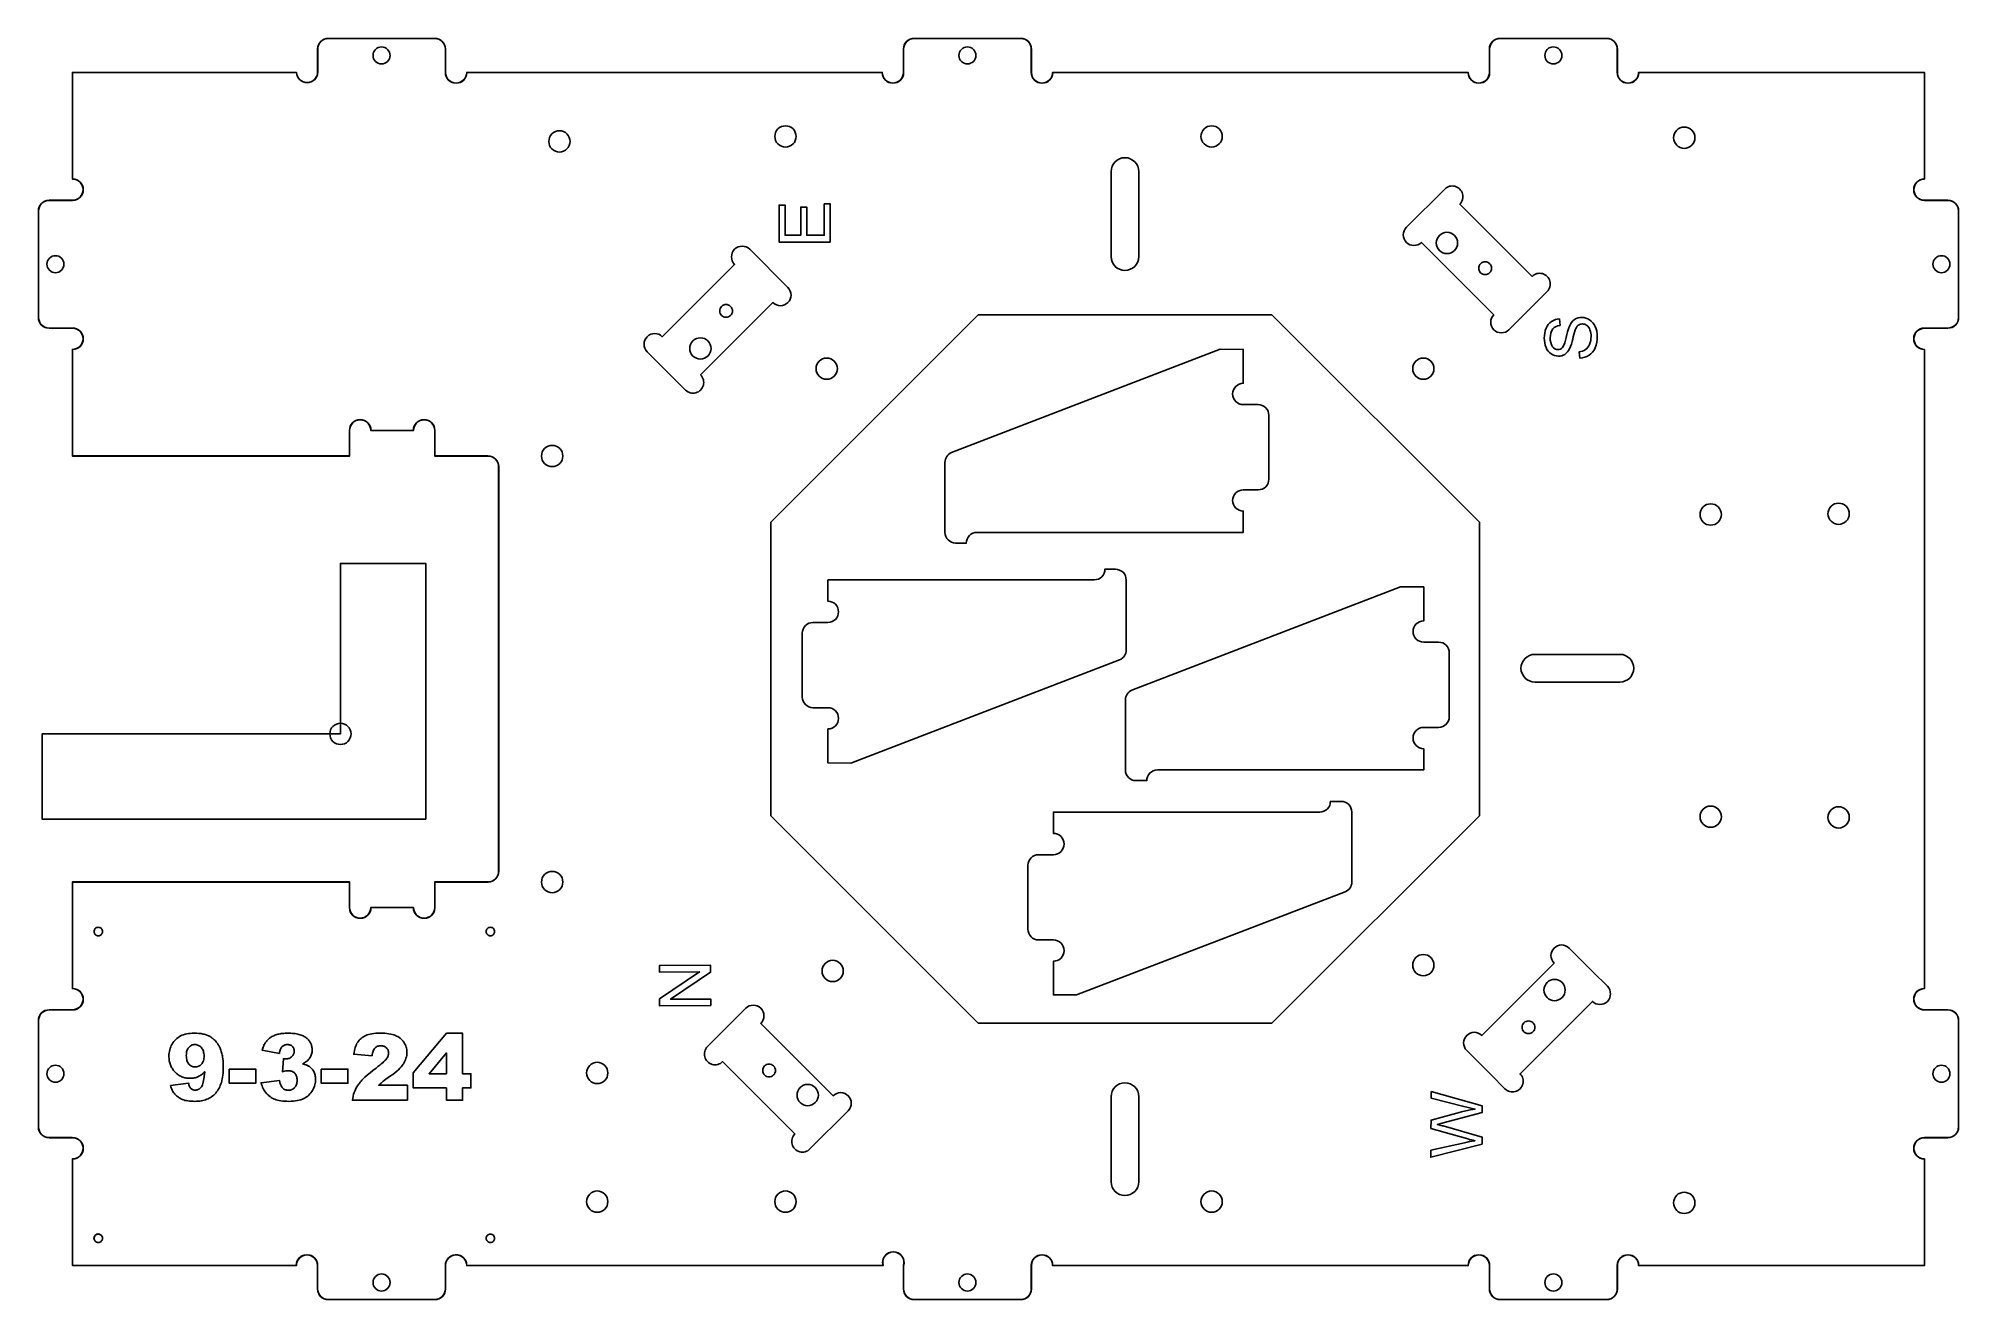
# Model space of a CAD drawing. Extents: x -225 to 225, y -154 to 142.
import ezdxf

# ---------------------------------------------------------------- set-up
doc = ezdxf.new("R2010")
doc.units = 0
doc.layers.add('LAYER0', color=13, linetype='CONTINUOUS')

msp = doc.modelspace()

# ---------------------------------------------------------------- linework, layer by layer
at = {"layer": 'LAYER0'}
for points in [[(217.16, 74.21, 1), (217.16, 69.21), (217.16, -80.79, 1), (217.16, -85.79), (222.66, -85.79, -0.414214), (225.16, -88.29), (225.16, -113.29, -0.414214), (222.66, -115.79), (217.16, -115.79, 1), (217.16, -120.79), (217.16, -145.79), (150.09, -145.79, 1), (145.09, -145.79), (145.09, -151.29, -0.414214), (142.59, -153.79), (117.59, -153.79, -0.414214), (115.09, -151.29), (115.09, -145.79, 1), (110.09, -145.79), (12.59, -145.79, 1), (7.59, -145.79), (7.59, -151.29, -0.414214), (5.09, -153.79), (-19.91, -153.79, -0.414214), (-22.41, -151.29), (-22.41, -145.79, 0.500247), (-24.81, -142.59, 0.500247), (-27.21, -145.79), (-124.91, -145.79, 0.417032), (-127.44, -143.3, 0.417032), (-129.91, -145.85), (-129.91, -145.9), (-129.91, -145.95), (-129.91, -151.29, -0.414214), (-132.41, -153.79), (-157.41, -153.79, -0.414214), (-159.91, -151.29), (-159.91, -145.79, 1), (-164.91, -145.79), (-217.41, -145.79), (-217.41, -120.79, 1), (-217.41, -115.79), (-222.91, -115.79, -0.414214), (-225.41, -113.29), (-225.41, -88.29, -0.414214), (-222.91, -85.79), (-217.41, -85.79, 1), (-217.41, -80.79), (-217.41, -55.79), (-152.41, -55.79), (-152.41, -61.79, 1), (-147.41, -61.79), (-137.41, -61.79, 1), (-132.41, -61.79), (-132.41, -55.79), (-119.91, -55.79, 0.414214), (-117.41, -53.29), (-117.41, 41.71, 0.414214), (-119.91, 44.21), (-132.41, 44.21), (-132.41, 50.21, 1), (-137.41, 50.21), (-147.41, 50.21, 1), (-152.41, 50.21), (-152.41, 44.21), (-217.41, 44.21), (-217.41, 69.21, 1), (-217.41, 74.21), (-222.91, 74.21, -0.414214), (-225.41, 76.71), (-225.41, 101.71, -0.414214), (-222.91, 104.21), (-217.41, 104.21, 1), (-217.41, 109.21), (-217.41, 134.21), (-164.87, 134.21, 0.94481), (-159.88, 134.21), (-159.88, 139.71, -0.414214), (-157.38, 142.21), (-132.41, 142.21, -0.408713), (-129.91, 139.75), (-129.91, 134.21, 1), (-124.91, 134.21), (-27.41, 134.21, 1), (-22.41, 134.21), (-22.41, 139.71, -0.414214), (-19.91, 142.21), (5.09, 142.21, -0.414214), (7.59, 139.71), (7.59, 134.21, 1), (12.59, 134.21), (110.09, 134.21, 1), (115.09, 134.21), (115.09, 139.71, -0.414214), (117.59, 142.21), (142.59, 142.21, -0.414214), (145.09, 139.71), (145.09, 134.21, 1), (150.09, 134.21), (217.16, 134.21), (217.16, 109.21, 1), (217.16, 104.21), (222.66, 104.21, -0.414214), (225.16, 101.71), (225.16, 76.71, -0.414214), (222.66, 74.21)], [(225.18, 101.69), (225.18, 76.69, -0.414214), (222.68, 74.19), (217.18, 74.19, 1), (217.18, 69.19), (217.18, -80.81, 1), (217.18, -85.81), (222.68, -85.81, -0.415386), (225.18, -88.32), (225.18, -113.31, -0.415524), (222.67, -115.81), (217.18, -115.81, 1), (217.18, -120.81), (217.18, -145.81), (150.12, -145.81, 1), (145.12, -145.81), (145.12, -151.31, -0.414214), (142.62, -153.81), (117.62, -153.81, -0.414214), (115.12, -151.31), (115.12, -145.81, 1), (110.12, -145.81), (12.62, -145.81, 1), (7.62, -145.81), (7.62, -151.31, -0.414214), (5.12, -153.81), (-19.88, -153.81, -0.414214), (-22.38, -151.31), (-22.38, -145.81, 0.500247), (-24.78, -142.61, 0.500247), (-27.18, -145.81), (-124.88, -145.81, 0.417032), (-127.41, -143.31, 0.417032), (-129.89, -145.86), (-129.89, -145.91), (-129.88, -145.96), (-129.88, -151.31, -0.414214), (-132.38, -153.81), (-157.38, -153.81, -0.414214), (-159.88, -151.31), (-159.88, -145.81, 1), (-164.88, -145.81), (-217.38, -145.81), (-217.38, -120.81, 1), (-217.38, -115.81), (-222.88, -115.81, -0.414214), (-225.38, -113.31), (-225.38, -88.31, -0.414214), (-222.88, -85.81), (-217.38, -85.81, 1), (-217.38, -80.81), (-217.38, -55.81), (-152.38, -55.81), (-152.38, -61.81, 1), (-147.38, -61.81), (-137.38, -61.81, 1), (-132.38, -61.81), (-132.38, -55.81), (-119.88, -55.81, 0.414214), (-117.38, -53.31), (-117.38, 41.69, 0.414214), (-119.88, 44.19), (-132.38, 44.19), (-132.38, 50.19, 1), (-137.38, 50.19), (-147.38, 50.19, 1), (-152.38, 50.19), (-152.38, 44.19), (-217.38, 44.19), (-217.38, 69.19, 1), (-217.38, 74.19), (-222.88, 74.19, -0.414214), (-225.38, 76.69), (-225.38, 101.69, -0.414214), (-222.88, 104.19), (-217.38, 104.19, 1), (-217.38, 109.19), (-217.38, 134.19), (-164.85, 134.19, 0.94481), (-159.85, 134.19), (-159.85, 139.69, -0.414214), (-157.35, 142.19), (-132.38, 142.19, -0.408713), (-129.88, 139.74), (-129.88, 134.19, 1), (-124.88, 134.19), (-27.38, 134.19, 1), (-22.38, 134.19), (-22.38, 139.69, -0.414214), (-19.88, 142.19), (5.12, 142.19, -0.414214), (7.62, 139.69), (7.62, 134.19, 1), (12.62, 134.19), (110.12, 134.19, 1), (115.12, 134.19), (115.12, 139.69, -0.414214), (117.62, 142.19), (142.62, 142.19, -0.414214), (145.12, 139.69), (145.12, 134.19, 1), (150.12, 134.19), (217.18, 134.19), (217.18, 109.19, 1), (217.18, 104.19), (222.68, 104.19, -0.414214)], [(-142.89, 138.21, -0.414214), (-144.89, 136.21, -0.414214), (-146.89, 138.21, -0.414214), (-144.89, 140.21, -0.414214)], [(-5.41, 138.21, -0.414214), (-7.41, 136.21, -0.414214), (-9.41, 138.21, -0.414214), (-7.41, 140.21, -0.414214)], [(130.09, 136.21, -0.414214), (128.09, 138.21, -0.414214), (130.09, 140.21, -0.414214), (132.09, 138.21, -0.414214)], [(-50.1, 116.69, -0.414214), (-52.6, 119.19, -0.414214), (-50.1, 121.69, -0.414214), (-47.6, 119.19, -0.414214)], [(47.4, 119.19, -0.414214), (49.9, 121.69, -0.414214), (52.4, 119.19, -0.414214), (49.9, 116.69, -0.414214)], [(-103.14, 115.52, -0.414214), (-105.64, 118.02, -0.414214), (-103.14, 120.52, -0.414214), (-100.64, 118.02, -0.414214)], [(163.3, 118.9, -0.414214), (160.8, 116.4, -0.414214), (158.3, 118.9, -0.414214), (160.8, 121.4, -0.414214)], [(32.8, 91), (32.8, 110.96, 1), (26.3, 110.96), (26.3, 91, 1)], [(104.59, 106.85, -1), (108.12, 103.31), (125.09, 86.34, -1), (128.63, 82.81), (119.65, 73.83, -1), (116.11, 77.36), (99.14, 94.33, -1), (95.61, 97.87)], [(107.62, 94.19, -0.414214), (105.12, 91.69, -0.414214), (102.62, 94.19, -0.414214), (105.12, 96.69, -0.414214)], [(-219.41, 89.21, -0.414214), (-221.41, 87.21, -0.414214), (-223.41, 89.21, -0.414214), (-221.41, 91.21, -0.414214)], [(-82.54, 68.66, -1), (-79, 72.2), (-62.03, 89.17, -1), (-58.5, 92.71), (-49.52, 83.73, -1), (-53.05, 80.19), (-70.02, 63.22, -1), (-73.56, 59.68)], [(223.16, 89.21, -0.414214), (221.16, 87.21, -0.414214), (219.16, 89.21, -0.414214), (221.16, 91.21, -0.414214)], [(114.08, 89.77, 0.414214), (112.58, 88.27, 0.414214), (114.08, 86.77, 0.414214), (115.58, 88.27, 0.414214)], [(-64.04, 79.74, 0.414214), (-65.54, 78.24, 0.414214), (-64.04, 76.74, 0.414214), (-62.54, 78.24, 0.414214)], [(-67.56, 69.43, -0.414214), (-70.06, 66.93, -0.414214), (-72.56, 69.43, -0.414214), (-70.06, 71.93, -0.414214)], [(51.91, 69.25), (-11.13, 44.99, 0.302802), (-12.67, 42.68), (-12.67, 26.25, 0.414214), (-10.17, 23.75), (-7.67, 23.75), (-7.67, 23.71, -0.418642), (-5.17, 26.25), (57.33, 26.25), (57.33, 31.25, -1), (57.33, 36.25), (60.83, 36.25, 0.414214), (63.33, 38.75), (63.33, 53.75, 0.414214), (60.83, 56.25), (57.33, 56.25, -1), (57.33, 61.25), (57.33, 69.2)], [(-40.42, 67.19, 0.414214), (-42.92, 64.69, 0.414214), (-40.42, 62.19, 0.414214), (-37.92, 64.69, 0.414214)], [(99.58, 67.19, 0.414214), (97.08, 64.69, 0.414214), (99.58, 62.19, 0.414214), (102.08, 64.69, 0.414214)], [(-102.35, 44.19, -0.414214), (-104.85, 41.69, -0.414214), (-107.35, 44.19, -0.414214), (-104.85, 46.69, -0.414214)], [(167.02, 27.96, -0.414214), (164.52, 30.46, -0.414214), (167.02, 32.96, -0.414214), (169.52, 30.46, -0.414214)], [(167.02, 27.96, -0.414214), (164.52, 30.46, -0.414214), (167.02, 32.96, -0.414214), (169.52, 30.46, -0.414214)], [(199.52, 30.63, -0.414214), (197.02, 28.13, -0.414214), (194.52, 30.63, -0.414214), (197.02, 33.13, -0.414214)], [(-34.73, -27.88), (28.31, -3.63, 0.302802), (29.85, -1.32), (29.85, 15.12, 0.414214), (27.35, 17.62), (24.85, 17.62), (24.85, 17.65, -0.418642), (22.35, 15.12), (-40.15, 15.12), (-40.15, 10.12, -1), (-40.15, 5.12), (-43.65, 5.12, 0.414214), (-46.15, 2.62), (-46.15, -12.38, 0.414214), (-43.65, -14.88), (-40.15, -14.88, -1), (-40.15, -19.88), (-40.15, -27.84)], [(94.24, 13.5), (31.21, -10.76, 0.302802), (29.67, -13.06), (29.67, -29.5, 0.414214), (32.17, -32), (34.67, -32), (34.67, -32.04, -0.418642), (37.17, -29.5), (99.67, -29.5), (99.67, -24.5, -1), (99.67, -19.5), (103.17, -19.5, 0.414214), (105.67, -17), (105.67, -2, 0.414214), (103.17, 0.5), (99.67, 0.5, -1), (99.67, 5.5), (99.67, 13.45)], [(145.7, -2.37), (125.74, -2.37, 1), (125.74, -8.87), (145.7, -8.87, 1)], [(-154.53, -18.53, 0.414214), (-157.03, -21.03, 0.414214), (-154.53, -23.53, 0.414214), (-152.03, -21.03, 0.414214)], [(18.22, -82.31), (81.25, -58.13, 0.302802), (82.79, -55.82), (82.79, -39.38, 0.414214), (80.29, -36.88), (77.79, -36.88), (77.79, -36.85, -0.418642), (75.29, -39.38), (12.79, -39.38), (12.79, -44.38, -1), (12.79, -49.38), (9.29, -49.38, 0.414214), (6.79, -51.88), (6.79, -66.88, 0.414214), (9.29, -69.38), (12.79, -69.38, -1), (12.79, -74.38), (12.79, -82.31)], [(169.52, -40.46, -0.414214), (167.02, -42.96, -0.414214), (164.52, -40.46, -0.414214), (167.02, -37.96, -0.414214)], [(169.52, -40.46, -0.414214), (167.02, -42.96, -0.414214), (164.52, -40.46, -0.414214), (167.02, -37.96, -0.414214)], [(199.52, -40.63, -0.414214), (197.02, -43.13, -0.414214), (194.52, -40.63, -0.414214), (197.02, -38.13, -0.414214)], [(-104.85, -58.31, -0.414214), (-107.35, -55.81, -0.414214), (-104.85, -53.31, -0.414214), (-102.35, -55.81, -0.414214)], [(-211.35, -68.42, -0.414214), (-212.35, -67.42, -0.414214), (-211.35, -66.42, -0.414214), (-210.35, -67.42, -0.414214)], [(-118.35, -67.42, -0.414214), (-119.35, -68.42, -0.414214), (-120.35, -67.42, -0.414214), (-119.35, -66.42, -0.414214)], [(142.77, -80.28, -1), (139.24, -83.82), (122.27, -100.79, -1), (118.73, -104.32), (115.41, -101), (109.75, -95.34, -1), (113.29, -91.81), (130.26, -74.84, -1), (133.79, -71.3), (139.45, -76.96)], [(-41.53, -76.67, 0.414214), (-39.03, -79.17, 0.414214), (-36.53, -76.67, 0.414214), (-39.03, -74.17, 0.414214)], [(97.08, -75.31, 0.414214), (99.58, -77.81, 0.414214), (102.08, -75.31, 0.414214), (99.58, -72.81, 0.414214)], [(132.87, -81.16, -0.414214), (130.37, -83.66, -0.414214), (127.87, -81.16, -0.414214), (130.37, -78.66, -0.414214)], [(-44.36, -118.46, -1), (-47.89, -114.93), (-64.86, -97.96, -1), (-68.4, -94.42), (-59.42, -85.44, -1), (-55.88, -88.98), (-38.91, -105.95, -1), (-35.38, -109.48)], [(124.25, -88.39, 0.414214), (122.75, -89.89, 0.414214), (124.25, -91.39, 0.414214), (125.75, -89.89, 0.414214)], [(-219.41, -100.79, -0.414214), (-221.41, -102.79, -0.414214), (-223.41, -100.79, -0.414214), (-221.41, -98.79, -0.414214)], [(-94.28, -103.11, -0.414214), (-96.78, -100.61, -0.414214), (-94.28, -98.11, -0.414214), (-91.78, -100.61, -0.414214)], [(-94.28, -103.11, -0.414214), (-96.78, -100.61, -0.414214), (-94.28, -98.11, -0.414214), (-91.78, -100.61, -0.414214)], [(-53.95, -98.53, 0.414214), (-55.45, -100.03, 0.414214), (-53.95, -101.53, 0.414214), (-52.45, -100.03, 0.414214)], [(223.16, -100.79, -0.414214), (221.16, -102.79, -0.414214), (219.16, -100.79, -0.414214), (221.16, -98.79, -0.414214)], [(-44.88, -108.31, -0.414214), (-47.38, -105.81, -0.414214), (-44.88, -103.31, -0.414214), (-42.38, -105.81, -0.414214)], [(32.8, -126.14), (32.8, -106.18, 1), (26.3, -106.18), (26.3, -126.14, 1)], [(101.44, -104.96), (113.41, -108.34), (113.4, -109.87), (104.24, -112.34, -0.005755), (103.18, -112.62), (102.83, -112.7), (103.18, -112.79, -0.009779), (104.23, -113.06), (113.36, -115.67), (113.35, -117.3), (101.33, -120.39), (101.34, -118.77), (109.22, -117), (109.83, -116.86), (110.44, -116.73), (111.06, -116.62), (111.68, -116.51, -0.002939), (110.01, -116.09), (109.46, -115.95), (101.37, -113.61), (101.39, -111.69), (107.47, -110.02), (108.53, -109.74), (109.59, -109.49), (110.65, -109.29), (111.73, -109.11), (111.07, -108.97), (110.42, -108.82), (109.77, -108.66), (109.12, -108.5), (101.42, -106.56)], [(-94.28, -128.31, 0.414214), (-96.78, -130.81, 0.414214), (-94.28, -133.31, 0.414214), (-91.78, -130.81, 0.414214)], [(-47.6, -130.81, -0.414214), (-50.1, -133.31, -0.414214), (-52.6, -130.81, -0.414214), (-50.1, -128.31, -0.414214)], [(49.9, -128.31, -0.414214), (52.4, -130.81, -0.414214), (49.9, -133.31, -0.414214), (47.4, -130.81, -0.414214)], [(160.8, -133.6, -0.414214), (158.3, -131.1, -0.414214), (160.8, -128.6, -0.414214), (163.3, -131.1, -0.414214)], [(-210.37, -139.41, -0.414214), (-211.37, -140.41, -0.414214), (-212.37, -139.41, -0.414214), (-211.37, -138.41, -0.414214)], [(-211.35, -140.42, -0.414214), (-212.35, -139.42, -0.414214), (-211.35, -138.42, -0.414214), (-210.35, -139.42, -0.414214)], [(-119.35, -140.42, -0.414214), (-120.35, -139.42, -0.414214), (-119.35, -138.42, -0.414214), (-118.35, -139.42, -0.414214)], [(-142.89, -149.79, -0.414214), (-144.89, -151.79, -0.414214), (-146.89, -149.79, -0.414214), (-144.89, -147.79, -0.414214)], [(-7.41, -151.79, -0.414214), (-9.41, -149.79, -0.414214), (-7.41, -147.79, -0.414214), (-5.41, -149.79, -0.414214)], [(132.09, -149.79, -0.414214), (130.09, -151.79, -0.414214), (128.09, -149.79, -0.414214), (130.09, -147.79, -0.414214)]]:
    msp.add_lwpolyline(points, format="xyb", close=True, dxfattribs=at)
for points in [[(-39.6, 94.41), (-51.6, 94.41), (-51.6, 103.08), (-50.18, 103.08), (-50.18, 95.99), (-46.5, 95.99), (-46.5, 102.63), (-45.1, 102.63), (-45.1, 95.99), (-41.01, 95.99), (-41.01, 103.36), (-39.6, 103.36)], [(64.02, -88.96), (112.73, -40.25), (112.73, 28.63), (64.02, 77.34), (-4.86, 77.34), (-53.57, 28.63), (-53.57, -40.25), (-4.86, -88.96)], [(131.55, 76.36), (131.66, 74.84), (131.17, 74.75), (130.72, 74.6), (130.31, 74.34), (129.94, 74.01), (129.67, 73.52), (129.47, 73.02), (129.39, 72.48), (129.36, 71.92), (129.38, 71.36), (129.46, 70.82), (129.64, 70.31), (129.89, 69.82), (130.16, 69.55), (130.45, 69.34), (130.62, 69.27), (130.79, 69.22), (131.16, 69.16), (131.46, 69.2), (131.75, 69.28), (132, 69.43), (132.23, 69.63), (132.53, 70.19), (132.77, 70.78), (132.95, 71.39), (133.09, 72.02), (133.24, 72.69), (133.41, 73.37), (133.61, 74.03), (133.85, 74.68), (134.08, 75.12), (134.35, 75.54), (134.69, 75.9), (135.08, 76.23), (135.47, 76.44), (135.89, 76.61), (136.33, 76.69), (136.78, 76.73), (137.26, 76.68), (137.72, 76.58), (138.16, 76.4), (138.59, 76.18), (138.99, 75.85), (139.36, 75.48), (139.65, 75.06), (139.9, 74.6), (140.11, 74.04), (140.26, 73.47), (140.34, 72.88), (140.37, 72.29), (140.35, 71.59), (140.27, 70.9), (140.11, 70.22), (139.9, 69.55), (139.63, 69.05), (139.31, 68.59), (138.92, 68.19), (138.47, 67.83), (137.96, 67.56), (137.44, 67.35), (136.88, 67.23), (136.31, 67.17), (136.18, 68.67), (136.57, 68.73), (136.95, 68.83), (137.31, 68.98), (137.66, 69.16), (137.95, 69.42), (138.21, 69.7), (138.42, 70.03), (138.59, 70.37), (138.75, 70.82), (138.87, 71.28), (138.92, 71.74), (138.95, 72.21), (138.93, 72.62), (138.89, 73.03), (138.8, 73.43), (138.68, 73.82), (138.54, 74.11), (138.38, 74.39), (138.18, 74.63), (137.94, 74.85), (137.7, 74.99), (137.45, 75.11), (137.19, 75.17), (136.91, 75.19), (136.64, 75.17), (136.39, 75.12), (136.15, 75.01), (135.93, 74.87), (135.7, 74.63), (135.5, 74.38), (135.34, 74.09), (135.21, 73.79), (135.05, 73.26), (134.9, 72.73), (134.76, 72.19), (134.63, 71.65), (134.49, 71.06), (134.32, 70.47), (134.11, 69.9), (133.88, 69.33), (133.66, 68.96), (133.41, 68.62), (133.1, 68.32), (132.77, 68.05), (132.41, 67.87), (132.05, 67.73), (131.66, 67.66), (131.27, 67.63), (130.82, 67.67), (130.38, 67.76), (129.97, 67.93), (129.57, 68.15), (129.19, 68.46), (128.86, 68.81), (128.59, 69.21), (128.37, 69.65), (128.19, 70.19), (128.06, 70.73), (127.99, 71.29), (127.96, 71.85), (127.99, 72.46), (128.06, 73.05), (128.2, 73.63), (128.4, 74.2), (128.63, 74.66), (128.91, 75.09), (129.26, 75.45), (129.66, 75.78), (130.1, 76.01), (130.56, 76.2), (131.05, 76.31)], [(-134.53, -41.03), (-224.53, -41.03), (-224.53, -21.03), (-154.53, -21.03), (-154.53, 18.97), (-134.53, 18.97)], [(-152.17, -62.85), (-152.32, -62.44), (-152.33, -62.43)], [(-152.15, -62.87), (-152.3, -62.45), (-152.3, -62.44)], [(-151.95, -63.24), (-152.07, -63.04), (-152.17, -62.85)], [(-151.92, -63.25), (-152.05, -63.06), (-152.15, -62.87)], [(-147.57, -62.68), (-147.74, -63.04), (-147.77, -63.08)], [(-147.54, -62.69), (-147.72, -63.06), (-147.74, -63.1)], [(-147.45, -62.24), (-147.49, -62.44), (-147.57, -62.68)], [(-147.42, -62.26), (-147.47, -62.45), (-147.54, -62.69)], [(-137.37, -62.24), (-137.41, -61.79), (-137.41, -61.79)], [(-137.34, -62.26), (-137.38, -61.81), (-137.38, -61.81)], [(-137.25, -62.68), (-137.32, -62.44), (-137.37, -62.24)], [(-137.22, -62.69), (-137.3, -62.45), (-137.34, -62.26)], [(-137.05, -63.08), (-137.07, -63.04), (-137.25, -62.68)], [(-137.03, -63.1), (-137.05, -63.06), (-137.22, -62.69)], [(-132.64, -62.85), (-132.74, -63.04), (-132.87, -63.24)], [(-132.62, -62.87), (-132.72, -63.06), (-132.85, -63.25)], [(-132.49, -62.43), (-132.49, -62.44), (-132.64, -62.85)], [(-132.47, -62.44), (-132.47, -62.45), (-132.62, -62.87)], [(-151.65, -63.58), (-151.68, -63.56), (-151.95, -63.24)], [(-151.63, -63.6), (-151.65, -63.58), (-151.92, -63.25)], [(-150.91, -64.08), (-151.16, -63.96), (-151.31, -63.87)], [(-150.89, -64.1), (-151.13, -63.97), (-151.28, -63.88)], [(-150.48, -64.23), (-150.56, -64.21), (-150.91, -64.08)], [(-150.46, -64.24), (-150.53, -64.22), (-150.89, -64.1)], [(-149.59, -64.27), (-149.91, -64.29), (-150.04, -64.29)], [(-149.56, -64.29), (-149.88, -64.31), (-150.01, -64.3)], [(-149.15, -64.18), (-149.26, -64.21), (-149.59, -64.27)], [(-149.12, -64.19), (-149.24, -64.22), (-149.56, -64.29)], [(-148.36, -63.75), (-148.66, -63.96), (-148.73, -64)], [(-148.33, -63.77), (-148.63, -63.97), (-148.71, -64.01)], [(-148.03, -63.44), (-148.14, -63.56), (-148.36, -63.75)], [(-148.01, -63.46), (-148.12, -63.58), (-148.33, -63.77)], [(-136.46, -63.75), (-136.68, -63.56), (-136.79, -63.44)], [(-136.44, -63.77), (-136.65, -63.58), (-136.76, -63.46)], [(-136.08, -64), (-136.16, -63.96), (-136.46, -63.75)], [(-136.06, -64.01), (-136.13, -63.97), (-136.44, -63.77)], [(-135.23, -64.27), (-135.56, -64.21), (-135.67, -64.18)], [(-135.2, -64.29), (-135.53, -64.22), (-135.64, -64.19)], [(-134.78, -64.29), (-134.91, -64.29), (-135.23, -64.27)], [(-134.75, -64.3), (-134.88, -64.31), (-135.2, -64.29)], [(-133.91, -64.08), (-134.26, -64.21), (-134.33, -64.23)], [(-133.88, -64.1), (-134.24, -64.22), (-134.31, -64.24)], [(-133.51, -63.87), (-133.66, -63.96), (-133.91, -64.08)], [(-133.49, -63.88), (-133.63, -63.97), (-133.88, -64.1)], [(-132.87, -63.24), (-133.14, -63.56), (-133.16, -63.58)], [(-132.85, -63.25), (-133.12, -63.58), (-133.14, -63.6)], [(-67.63, -84.79), (-79.63, -84.86), (-79.64, -83.23), (-70.26, -76.88), (-79.68, -76.93), (-79.69, -75.41), (-67.69, -75.34), (-67.68, -76.97), (-77.07, -83.33), (-67.64, -83.27)], [(-194.45, -103.54), (-190.18, -103.01), (-190.13, -103.22), (-190.08, -103.42), (-190.02, -103.6), (-189.95, -103.77), (-189.88, -103.92), (-189.79, -104.05), (-189.71, -104.17), (-189.61, -104.27), (-189.51, -104.36), (-189.4, -104.43), (-189.28, -104.5), (-189.16, -104.55), (-189.04, -104.59), (-188.91, -104.62), (-188.77, -104.64), (-188.63, -104.64), (-188.5, -104.64), (-188.38, -104.63), (-188.26, -104.61), (-188.14, -104.58), (-188.02, -104.54), (-187.92, -104.49), (-187.81, -104.44), (-187.71, -104.38), (-187.61, -104.31), (-187.51, -104.23), (-187.42, -104.15), (-187.33, -104.05), (-187.25, -103.95), (-187.16, -103.84), (-187.01, -103.6), (-186.91, -103.38), (-186.81, -103.1), (-186.73, -102.78), (-186.64, -102.4), (-186.57, -101.96), (-186.5, -101.47), (-186.44, -100.93), (-186.38, -100.34), (-186.57, -100.53), (-186.77, -100.71), (-186.96, -100.87), (-187.16, -101.02), (-187.36, -101.16), (-187.56, -101.29), (-187.76, -101.4), (-187.96, -101.5), (-188.17, -101.58), (-188.38, -101.66), (-188.61, -101.72), (-188.84, -101.77), (-189.08, -101.81), (-189.32, -101.84), (-189.58, -101.86), (-189.84, -101.87), (-190.1, -101.86), (-190.35, -101.84), (-190.6, -101.81), (-190.84, -101.77), (-191.08, -101.72), (-191.31, -101.66), (-191.54, -101.58), (-191.76, -101.5), (-191.97, -101.4), (-192.19, -101.29), (-192.39, -101.17), (-192.59, -101.04), (-192.79, -100.89), (-192.98, -100.73), (-193.17, -100.57), (-193.35, -100.39), (-193.52, -100.2), (-193.69, -100.01), (-193.84, -99.81), (-193.98, -99.6), (-194.1, -99.39), (-194.22, -99.17), (-194.33, -98.95), (-194.42, -98.72), (-194.51, -98.48), (-194.58, -98.24), (-194.64, -97.99), (-194.69, -97.73), (-194.73, -97.47), (-194.76, -97.2), (-194.77, -96.93), (-194.78, -96.65), (-194.77, -96.27), (-194.73, -95.9), (-194.68, -95.54), (-194.6, -95.18), (-194.5, -94.83), (-194.37, -94.5), (-194.22, -94.17), (-194.05, -93.85), (-193.86, -93.54), (-193.65, -93.25), (-193.43, -92.98), (-193.19, -92.73), (-192.93, -92.5), (-192.65, -92.29), (-192.36, -92.1), (-192.05, -91.93), (-191.72, -91.78), (-191.37, -91.65), (-191, -91.53), (-190.61, -91.44), (-190.19, -91.37), (-189.76, -91.32), (-189.31, -91.29), (-188.84, -91.28), (-188.27, -91.29), (-187.73, -91.33), (-187.23, -91.39), (-186.75, -91.48), (-186.52, -91.53), (-186.29, -91.59), (-186.08, -91.66), (-185.87, -91.73), (-185.67, -91.81), (-185.48, -91.89), (-185.29, -91.98), (-185.11, -92.08), (-184.94, -92.18), (-184.77, -92.29), (-184.61, -92.41), (-184.45, -92.53), (-184.29, -92.67), (-184.14, -92.81), (-183.99, -92.95), (-183.85, -93.11), (-183.71, -93.27), (-183.58, -93.44), (-183.45, -93.62), (-183.32, -93.8), (-183.2, -93.99), (-183.09, -94.19), (-182.87, -94.61), (-182.77, -94.83), (-182.67, -95.06), (-182.58, -95.3), (-182.5, -95.55), (-182.43, -95.8), (-182.36, -96.07), (-182.3, -96.34), (-182.24, -96.62), (-182.19, -96.92), (-182.15, -97.22), (-182.08, -97.84), (-182.04, -98.5), (-182.03, -99.2), (-182.04, -99.71), (-182.06, -100.21), (-182.09, -100.69), (-182.14, -101.15), (-182.2, -101.6), (-182.28, -102.02), (-182.37, -102.43), (-182.47, -102.83), (-182.59, -103.2), (-182.72, -103.56), (-182.86, -103.9), (-183.02, -104.22), (-183.19, -104.52), (-183.38, -104.81), (-183.58, -105.08), (-183.79, -105.33), (-184.02, -105.57), (-184.26, -105.79), (-184.5, -105.99), (-184.76, -106.19), (-185.03, -106.36), (-185.31, -106.52), (-185.6, -106.66), (-185.9, -106.79), (-186.21, -106.91), (-186.53, -107.01), (-186.86, -107.09), (-187.2, -107.16), (-187.56, -107.21), (-187.92, -107.25), (-188.29, -107.27), (-188.68, -107.28), (-189.13, -107.27), (-189.55, -107.25), (-189.96, -107.22), (-190.33, -107.17), (-190.68, -107.11), (-191.01, -107.04), (-191.31, -106.95), (-191.59, -106.85), (-191.85, -106.74), (-192.1, -106.61), (-192.34, -106.48), (-192.57, -106.33), (-192.78, -106.16), (-192.99, -105.99), (-193.18, -105.8), (-193.37, -105.6), (-193.54, -105.39), (-193.7, -105.16), (-193.85, -104.93), (-193.99, -104.68), (-194.12, -104.41), (-194.24, -104.14), (-194.35, -103.85)], [(-186.54, -96.64), (-186.55, -96.34), (-186.58, -96.05), (-186.63, -95.78), (-186.7, -95.52), (-186.78, -95.28), (-186.89, -95.06), (-187.02, -94.86), (-187.17, -94.67), (-187.33, -94.51), (-187.5, -94.36), (-187.68, -94.24), (-187.87, -94.14), (-188.07, -94.06), (-188.27, -94.01), (-188.49, -93.97), (-188.71, -93.96), (-188.92, -93.97), (-189.12, -94), (-189.31, -94.05), (-189.49, -94.12), (-189.67, -94.21), (-189.83, -94.32), (-189.99, -94.45), (-190.13, -94.6), (-190.26, -94.78), (-190.38, -94.97), (-190.48, -95.18), (-190.55, -95.41), (-190.62, -95.66), (-190.66, -95.93), (-190.69, -96.22), (-190.7, -96.54), (-190.69, -96.85), (-190.66, -97.15), (-190.61, -97.42), (-190.55, -97.68), (-190.47, -97.92), (-190.37, -98.14), (-190.25, -98.34), (-190.11, -98.52), (-189.96, -98.68), (-189.8, -98.82), (-189.63, -98.94), (-189.45, -99.04), (-189.26, -99.11), (-189.07, -99.16), (-188.86, -99.2), (-188.65, -99.21), (-188.43, -99.2), (-188.21, -99.16), (-188.01, -99.11), (-187.82, -99.04), (-187.63, -98.95), (-187.46, -98.83), (-187.29, -98.7), (-187.14, -98.54), (-187, -98.37), (-186.88, -98.17), (-186.77, -97.96), (-186.69, -97.73), (-186.62, -97.49), (-186.57, -97.22), (-186.55, -96.94)], [(-168.86, -96.02), (-172.92, -95.29), (-172.86, -95.05), (-172.78, -94.82), (-172.7, -94.59), (-172.61, -94.38), (-172.51, -94.17), (-172.41, -93.96), (-172.3, -93.77), (-172.18, -93.58), (-172.06, -93.39), (-171.92, -93.22), (-171.78, -93.05), (-171.64, -92.89), (-171.48, -92.73), (-171.32, -92.59), (-171.15, -92.45), (-170.98, -92.31), (-170.79, -92.19), (-170.6, -92.07), (-170.39, -91.96), (-170.18, -91.86), (-169.96, -91.77), (-169.73, -91.68), (-169.49, -91.61), (-169.24, -91.54), (-168.98, -91.48), (-168.71, -91.43), (-168.43, -91.38), (-168.14, -91.35), (-167.84, -91.32), (-167.54, -91.3), (-167.22, -91.28), (-166.9, -91.28), (-166.52, -91.28), (-166.17, -91.3), (-165.82, -91.32), (-165.49, -91.35), (-165.17, -91.39), (-164.86, -91.44), (-164.57, -91.5), (-164.29, -91.56), (-164.02, -91.64), (-163.77, -91.72), (-163.52, -91.81), (-163.3, -91.92), (-163.08, -92.03), (-162.88, -92.15), (-162.69, -92.27), (-162.52, -92.41), (-162.35, -92.55), (-162.2, -92.7), (-162.06, -92.85), (-161.93, -93.01), (-161.8, -93.17), (-161.69, -93.34), (-161.59, -93.51), (-161.5, -93.68), (-161.42, -93.86), (-161.36, -94.05), (-161.3, -94.24), (-161.25, -94.43), (-161.21, -94.63), (-161.19, -94.83), (-161.17, -95.04), (-161.17, -95.25), (-161.17, -95.5), (-161.2, -95.74), (-161.24, -95.97), (-161.3, -96.2), (-161.38, -96.43), (-161.47, -96.65), (-161.59, -96.86), (-161.71, -97.06), (-161.86, -97.26), (-162.02, -97.46), (-162.2, -97.65), (-162.4, -97.83), (-162.62, -98), (-162.85, -98.17), (-163.1, -98.33), (-163.37, -98.49), (-162.95, -98.6), (-162.58, -98.73), (-162.26, -98.86), (-162.12, -98.93), (-162, -99.01), (-161.81, -99.13), (-161.64, -99.26), (-161.47, -99.4), (-161.31, -99.56), (-161.17, -99.72), (-161.04, -99.89), (-160.91, -100.07), (-160.8, -100.26), (-160.7, -100.46), (-160.61, -100.66), (-160.54, -100.88), (-160.48, -101.11), (-160.43, -101.34), (-160.4, -101.59), (-160.38, -101.84), (-160.37, -102.11), (-160.38, -102.44), (-160.42, -102.78), (-160.47, -103.11), (-160.55, -103.43), (-160.65, -103.75), (-160.77, -104.07), (-160.92, -104.39), (-161.08, -104.7), (-161.27, -105), (-161.47, -105.28), (-161.7, -105.55), (-161.94, -105.8), (-162.21, -106.03), (-162.49, -106.24), (-162.8, -106.43), (-163.12, -106.61), (-163.46, -106.77), (-163.83, -106.9), (-164.23, -107.02), (-164.66, -107.11), (-165.11, -107.19), (-165.58, -107.24), (-166.08, -107.27), (-166.61, -107.28), (-167.12, -107.27), (-167.61, -107.25), (-168.07, -107.21), (-168.5, -107.16), (-168.9, -107.09), (-169.28, -107), (-169.62, -106.9), (-169.94, -106.78), (-170.24, -106.65), (-170.52, -106.51), (-170.79, -106.35), (-171.05, -106.17), (-171.3, -105.98), (-171.53, -105.78), (-171.74, -105.56), (-171.95, -105.33), (-172.14, -105.09), (-172.32, -104.82), (-172.48, -104.55), (-172.64, -104.26), (-172.79, -103.95), (-172.92, -103.62), (-173.04, -103.29), (-173.15, -102.93), (-168.86, -102.36), (-168.79, -102.67), (-168.72, -102.96), (-168.63, -103.22), (-168.54, -103.46), (-168.43, -103.67), (-168.32, -103.86), (-168.2, -104.02), (-168.07, -104.16), (-167.94, -104.28), (-167.79, -104.38), (-167.63, -104.47), (-167.47, -104.54), (-167.29, -104.59), (-167.11, -104.63), (-166.92, -104.66), (-166.72, -104.66), (-166.5, -104.65), (-166.3, -104.62), (-166.11, -104.57), (-165.92, -104.5), (-165.75, -104.42), (-165.58, -104.31), (-165.42, -104.18), (-165.28, -104.03), (-165.14, -103.86), (-165.02, -103.69), (-164.93, -103.5), (-164.84, -103.29), (-164.78, -103.07), (-164.74, -102.84), (-164.71, -102.6), (-164.7, -102.34), (-164.71, -102.08), (-164.74, -101.83), (-164.78, -101.6), (-164.84, -101.39), (-164.92, -101.19), (-165.01, -101), (-165.13, -100.83), (-165.25, -100.67), (-165.4, -100.54), (-165.56, -100.41), (-165.73, -100.31), (-165.91, -100.23), (-166.1, -100.17), (-166.31, -100.12), (-166.53, -100.09), (-166.76, -100.08), (-167.04, -100.1), (-167.36, -100.15), (-167.73, -100.22), (-168.15, -100.34), (-167.93, -97.26), (-167.61, -97.3), (-167.37, -97.32), (-167.16, -97.31), (-166.97, -97.28), (-166.78, -97.24), (-166.6, -97.18), (-166.42, -97.11), (-166.26, -97.01), (-166.11, -96.91), (-165.96, -96.78), (-165.83, -96.64), (-165.72, -96.5), (-165.62, -96.35), (-165.54, -96.19), (-165.48, -96.03), (-165.43, -95.86), (-165.41, -95.68), (-165.4, -95.5), (-165.4, -95.33), (-165.42, -95.17), (-165.46, -95.01), (-165.5, -94.87), (-165.56, -94.73), (-165.63, -94.6), (-165.72, -94.48), (-165.82, -94.37), (-165.93, -94.27), (-166.05, -94.19), (-166.18, -94.12), (-166.32, -94.06), (-166.47, -94.01), (-166.63, -93.98), (-166.8, -93.96), (-166.98, -93.95), (-167.17, -93.96), (-167.34, -93.98), (-167.51, -94.02), (-167.67, -94.07), (-167.82, -94.13), (-167.96, -94.21), (-168.09, -94.3), (-168.22, -94.41), (-168.33, -94.54), (-168.43, -94.68), (-168.53, -94.85), (-168.61, -95.04), (-168.69, -95.25), (-168.76, -95.49), (-168.81, -95.74)], [(-138.83, -107.02), (-151.73, -107.02), (-151.66, -106.54), (-151.56, -106.08), (-151.44, -105.62), (-151.28, -105.16), (-151.1, -104.72), (-150.89, -104.28), (-150.65, -103.85), (-150.38, -103.42), (-150.24, -103.21), (-150.07, -102.99), (-149.89, -102.77), (-149.7, -102.54), (-149.49, -102.31), (-149.26, -102.08), (-148.77, -101.59), (-148.21, -101.08), (-147.59, -100.56), (-146.91, -100.01), (-146.17, -99.45), (-145.72, -99.11), (-145.31, -98.79), (-144.94, -98.49), (-144.62, -98.21), (-144.34, -97.96), (-144.1, -97.72), (-143.9, -97.51), (-143.75, -97.32), (-143.63, -97.14), (-143.52, -96.96), (-143.43, -96.78), (-143.36, -96.61), (-143.3, -96.44), (-143.26, -96.27), (-143.23, -96.1), (-143.22, -95.93), (-143.23, -95.76), (-143.26, -95.59), (-143.3, -95.43), (-143.35, -95.28), (-143.43, -95.13), (-143.52, -94.99), (-143.62, -94.85), (-143.75, -94.73), (-143.88, -94.61), (-144.02, -94.51), (-144.18, -94.42), (-144.34, -94.35), (-144.5, -94.3), (-144.68, -94.26), (-144.87, -94.23), (-145.06, -94.22), (-145.26, -94.23), (-145.45, -94.26), (-145.63, -94.3), (-145.81, -94.35), (-145.97, -94.43), (-146.13, -94.52), (-146.27, -94.62), (-146.41, -94.74), (-146.53, -94.88), (-146.65, -95.05), (-146.75, -95.24), (-146.84, -95.46), (-146.92, -95.7), (-147, -95.96), (-147.06, -96.25), (-147.11, -96.57), (-151.41, -96.22), (-151.34, -95.78), (-151.26, -95.36), (-151.16, -94.97), (-151.05, -94.6), (-150.93, -94.26), (-150.8, -93.94), (-150.65, -93.65), (-150.48, -93.39), (-150.31, -93.14), (-150.11, -92.91), (-149.9, -92.69), (-149.67, -92.49), (-149.42, -92.3), (-149.16, -92.13), (-148.88, -91.97), (-148.58, -91.82), (-148.26, -91.7), (-147.91, -91.59), (-147.52, -91.49), (-147.11, -91.42), (-146.67, -91.36), (-146.2, -91.31), (-145.7, -91.29), (-145.18, -91.28), (-144.62, -91.29), (-144.1, -91.31), (-143.62, -91.35), (-143.16, -91.41), (-142.73, -91.48), (-142.34, -91.57), (-141.98, -91.68), (-141.65, -91.8), (-141.34, -91.94), (-141.05, -92.09), (-140.78, -92.26), (-140.52, -92.45), (-140.28, -92.66), (-140.06, -92.88), (-139.85, -93.13), (-139.66, -93.39), (-139.49, -93.66), (-139.35, -93.94), (-139.22, -94.23), (-139.12, -94.52), (-139.04, -94.83), (-138.98, -95.14), (-138.95, -95.46), (-138.94, -95.79), (-138.95, -96.14), (-138.99, -96.49), (-139.05, -96.83), (-139.15, -97.17), (-139.26, -97.51), (-139.4, -97.84), (-139.57, -98.16), (-139.77, -98.49), (-139.88, -98.65), (-140, -98.81), (-140.27, -99.15), (-140.58, -99.49), (-140.93, -99.84), (-141.33, -100.2), (-141.77, -100.56), (-142.26, -100.94), (-142.78, -101.32), (-143.86, -102.08), (-144.24, -102.36), (-144.52, -102.57), (-144.74, -102.77), (-144.99, -102.99), (-145.55, -103.51), (-138.83, -103.51)], [(-129.61, -104.12), (-137.44, -104.12), (-137.44, -100.59), (-129.61, -91.28), (-125.86, -91.28), (-125.86, -100.79), (-123.92, -100.79), (-123.92, -104.12), (-125.86, -104.12), (-125.86, -107.02), (-129.61, -107.02)], [(-129.61, -100.79), (-129.61, -95.92), (-133.75, -100.79)], [(-180.64, -99.71), (-174.39, -99.71), (-174.39, -103.04), (-180.64, -103.04)], [(-159.02, -99.71), (-152.77, -99.71), (-152.77, -103.04), (-159.02, -103.04)], [(-164.52, -144.45), (-164.18, -144.03), (-164.12, -143.97)], [(-164.49, -144.46), (-164.15, -144.04), (-164.09, -143.98)], [(-164.12, -143.97), (-163.66, -143.63), (-163.61, -143.6)], [(-164.09, -143.98), (-163.63, -143.64), (-163.59, -143.62)], [(-163.61, -143.6), (-163.06, -143.38), (-163.03, -143.37)], [(-163.59, -143.62), (-163.03, -143.39), (-163, -143.39)], [(-161.79, -143.37), (-161.76, -143.38), (-161.21, -143.6)], [(-161.76, -143.39), (-161.74, -143.39), (-161.18, -143.62)], [(-161.21, -143.6), (-161.16, -143.63), (-160.7, -143.97)], [(-161.18, -143.62), (-161.13, -143.64), (-160.68, -143.98)], [(-160.7, -143.97), (-160.64, -144.03), (-160.3, -144.45)], [(-160.68, -143.98), (-160.62, -144.04), (-160.28, -144.46)], [(-129.18, -144.03), (-129.16, -144.01), (-129.52, -144.45)], [(-129.15, -144.04), (-129.09, -143.98), (-129.49, -144.46)], [(-128.63, -143.64), (-128.59, -143.62), (-129.09, -143.98)], [(-128.66, -143.63), (-128.21, -143.42), (-128.72, -143.66)], [(-128.03, -143.39), (-128.01, -143.39), (-128.59, -143.62)], [(-128.06, -143.38), (-127.65, -143.31), (-128.21, -143.42)], [(-127.41, -143.29), (-127.09, -143.31), (-127.65, -143.31)], [(-127.38, -143.31), (-126.77, -143.39), (-127.39, -143.31)], [(-126.76, -143.38), (-126.54, -143.45), (-127.09, -143.31)], [(-126.74, -143.39), (-126.18, -143.61), (-126.77, -143.39)], [(-126.54, -143.45), (-126.16, -143.63), (-126.04, -143.7)], [(-126.13, -143.64), (-125.68, -143.98), (-126.18, -143.61)], [(-126.04, -143.7), (-125.64, -144.03), (-125.57, -144.1)], [(-125.62, -144.04), (-125.28, -144.46), (-125.68, -143.98)], [(-125.57, -144.1), (-125.24, -144.54), (-125.21, -144.61)], [(-164.82, -145.15), (-164.73, -144.87), (-164.86, -145.32)], [(-164.8, -145.16), (-164.71, -144.88), (-164.84, -145.34)], [(-164.52, -144.45), (-164.73, -144.87), (-164.57, -144.54)], [(-164.49, -144.46), (-164.71, -144.88), (-164.55, -144.56)], [(-160.3, -144.45), (-160.24, -144.54), (-160.09, -144.87)], [(-160.28, -144.46), (-160.22, -144.56), (-160.06, -144.88)], [(-160.09, -144.87), (-159.99, -145.15), (-159.95, -145.32)], [(-160.06, -144.88), (-159.97, -145.16), (-159.93, -145.34)], [(-129.82, -145.15), (-129.73, -144.87), (-129.86, -145.32)], [(-129.8, -145.16), (-129.71, -144.88), (-129.84, -145.34)], [(-129.57, -144.54), (-129.52, -144.45), (-129.73, -144.87)], [(-129.55, -144.56), (-129.49, -144.46), (-129.71, -144.88)], [(-125.06, -144.88), (-125.28, -144.46), (-125.22, -144.56)], [(-125.21, -144.61), (-124.99, -145.15), (-124.99, -145.18)], [(-125.06, -144.88), (-124.97, -145.16), (-124.93, -145.34)]]:
    msp.add_lwpolyline(points, close=True, dxfattribs=at)

doc.saveas('drawing.dxf')
